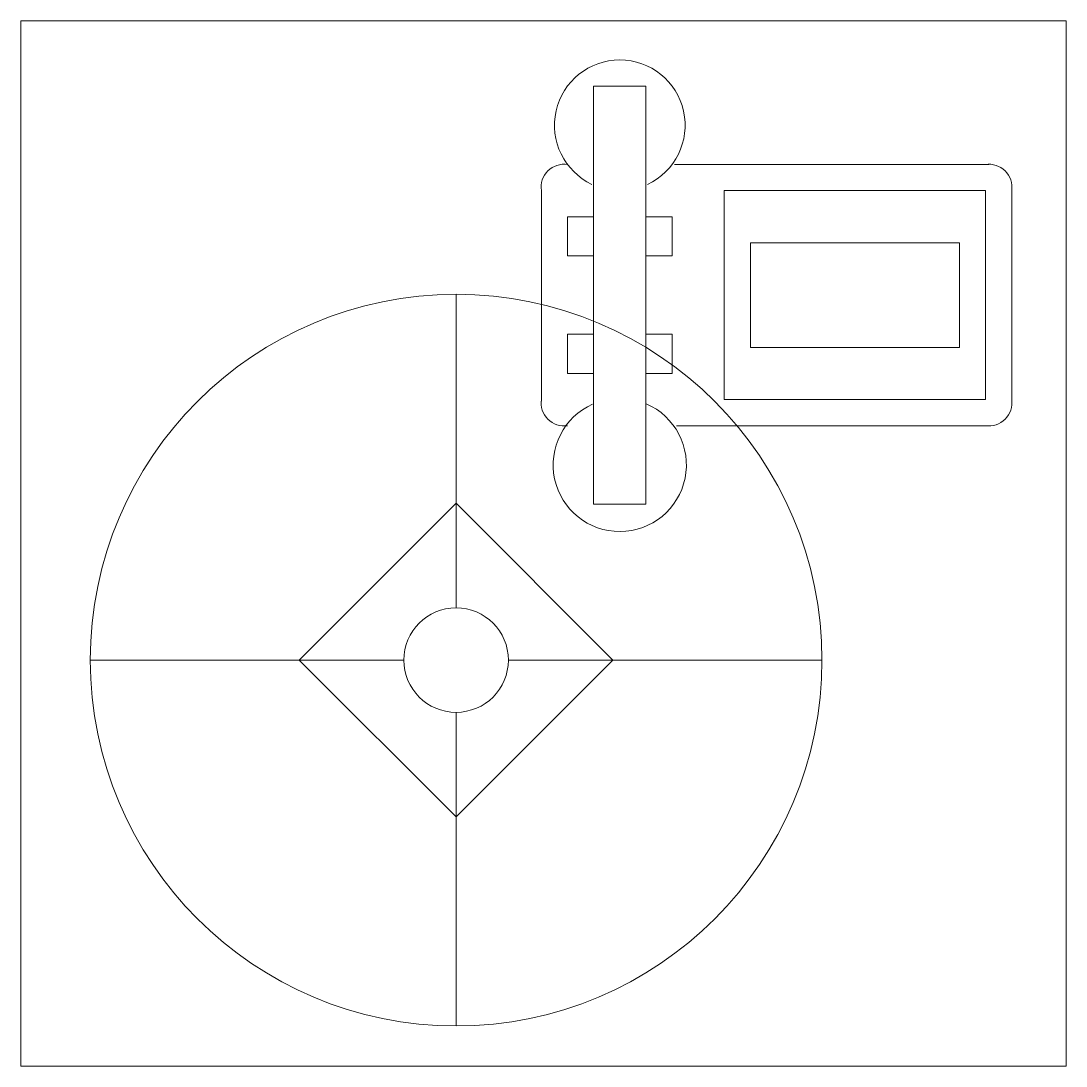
# Model space of a CAD drawing. Header units: millimetres. Extents: x 65.889 to 66.489, y 160.633 to 161.233.
import ezdxf

# ---------------------------------------------------------------- set-up
doc = ezdxf.new("R2010")
doc.units = ezdxf.units.MM
doc.layers.add('ARREDI', color=7, linetype='Continuous', lineweight=9)

# ---------------------------------------------------------------- blocks, each defined once
blk = doc.blocks.new('*U40')
at = {"layer": 'ARREDI'}
for p, q in [((0, 0), (0, 0.6)), ((0, 0.6), (0.6, 0.6)), ((0.6, 0.6), (0.6, 0)), ((0.35878, 0.5626), (0.32878, 0.5626)), ((0.32878, 0.5626), (0.32878, 0.3226)), ((0.35878, 0.3226), (0.35878, 0.5626)), ((0.3753, 0.5176), (0.55564, 0.5176)), ((0.29878, 0.38172), (0.29878, 0.50297)), ((0.55378, 0.5026), (0.40378, 0.5026)), ((0.40378, 0.5026), (0.40378, 0.3826)), ((0.55378, 0.3826), (0.55378, 0.5026)), ((0.56878, 0.50349), (0.56878, 0.3819)), ((0.31378, 0.4876), (0.31378, 0.4651)), ((0.32878, 0.4876), (0.31378, 0.4876)), ((0.37378, 0.4876), (0.35878, 0.4876)), ((0.37378, 0.4651), (0.37378, 0.4876)), ((0.41878, 0.4726), (0.41878, 0.4126)), ((0.53878, 0.4726), (0.41878, 0.4726)), ((0.53878, 0.4126), (0.53878, 0.4726)), ((0.31378, 0.4651), (0.32878, 0.4651)), ((0.35878, 0.4651), (0.37378, 0.4651)), ((0.24983, 0.26307), (0.24983, 0.44307)), ((0.31378, 0.4201), (0.32878, 0.4201)), ((0.31378, 0.3976), (0.31378, 0.4201)), ((0.35878, 0.4201), (0.37378, 0.4201)), ((0.37378, 0.4201), (0.37378, 0.3976)), ((0.41878, 0.4126), (0.53878, 0.4126)), ((0.32878, 0.3976), (0.31378, 0.3976)), ((0.37378, 0.3976), (0.35878, 0.3976)), ((0.40378, 0.3826), (0.55378, 0.3826)), ((0.55462, 0.3676), (0.37632, 0.3676)), ((0.24983, 0.32307), (0.15983, 0.23307)), ((0.33983, 0.23307), (0.24983, 0.32307)), ((0.32878, 0.3226), (0.35878, 0.3226)), ((0.03983, 0.23307), (0.21983, 0.23307)), ((0.15983, 0.23307), (0.24983, 0.14307)), ((0.24983, 0.14307), (0.33983, 0.23307)), ((0.27983, 0.23307), (0.45983, 0.23307)), ((0.24983, 0.20307), (0.24983, 0.02307)), ((0.6, 0), (0, 0))]:
    blk.add_line(p, q, dxfattribs=at)
for radius in [0.21, 0.03]:
    blk.add_circle((0.24983, 0.23307), radius, dxfattribs=at)
for centre, radius, start, end in [((0.34378, 0.5401), 0.0375, 295.0096, 244.8206), ((0.3119, 0.50448), 0.01326, 81.8699, 188.1301), ((0.55565, 0.50448), 0.01326, 351.8699, 98.1301), ((0.3119, 0.38073), 0.01326, 171.8699, 278.1301), ((0.34378, 0.3451), 0.03824, 114.02748, 66.6167), ((0.55565, 0.38073), 0.01326, 261.8699, 8.1301)]:
    blk.add_arc(centre, radius, start, end, dxfattribs=at)

msp = doc.modelspace()

# ---------------------------------------------------------------- block references
msp.add_blockref('*U40', (65.88864, 160.63317))

doc.saveas('drawing.dxf')
